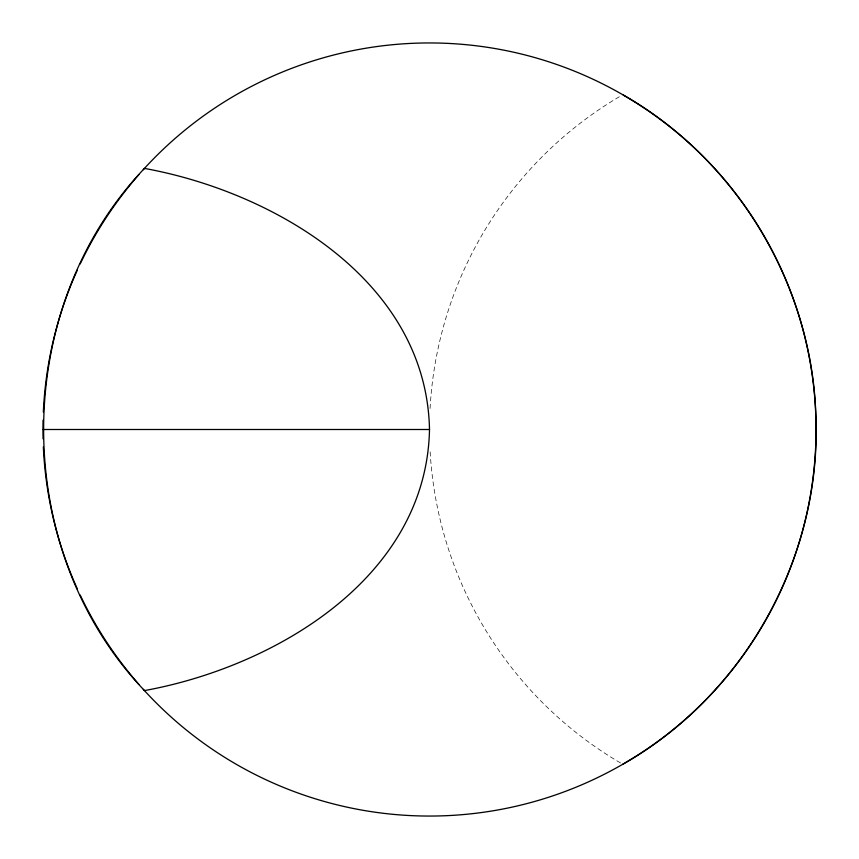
<?xml version="1.0" encoding="UTF-8"?>
<svg xmlns="http://www.w3.org/2000/svg" width="859" height="859" viewBox="0 0 859 859"><rect width="100%" height="100%" fill="white"/><g stroke="black" fill="none" stroke-linecap="round" stroke-linejoin="round"><path stroke-width="0.64" stroke-dasharray="4.29 3.22" d="M620.509 762.942A386.55 386.55 0 0 1 430.069 450.524M430.069 408.476A386.55 386.55 0 0 1 620.509 96.058"/><path stroke-width="1.29" d="M143.163 689.186C9.932 547.881 10.533 309.047 144.452 168.407C274.912 192.137 426.493 281.312 429.5 429.5C426.493 577.688 274.912 666.863 144.452 690.593L143.668 689.734M624.965 762.985C744.377 694.383 820.56 558.071 815.943 420.341C813.967 288.098 738.106 160.332 623.204 94.984M624.106 763.49L622.807 764.242M42.95 429.5L429.5 429.5M143.292 169.674A386.55 386.55 0 0 1 698.399 151.807A386.55 386.55 0 0 1 698.399 707.193A386.55 386.55 0 0 1 143.292 689.326M138.857 684.344A386.55 386.55 0 0 1 80.209 595.072M77.396 589.006A386.55 386.55 0 0 1 43.337 446.884M43.068 438.863A386.55 386.55 0 0 1 43.068 420.137M43.337 412.116A386.55 386.55 0 0 1 77.396 269.994M80.209 263.928A386.55 386.55 0 0 1 138.857 174.656"/></g></svg>
